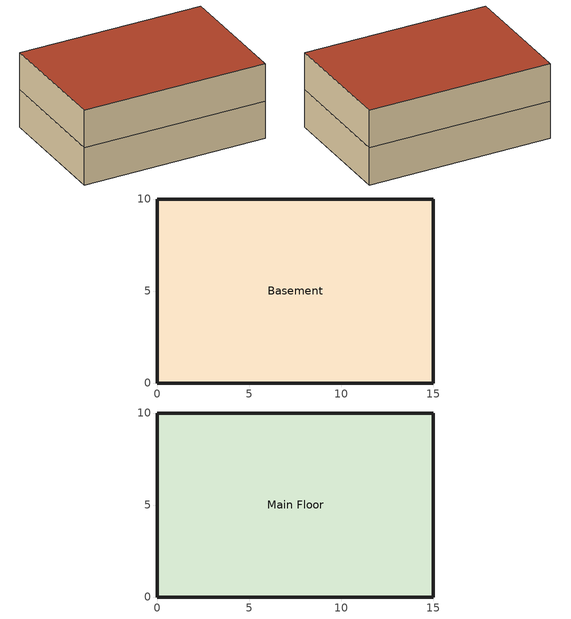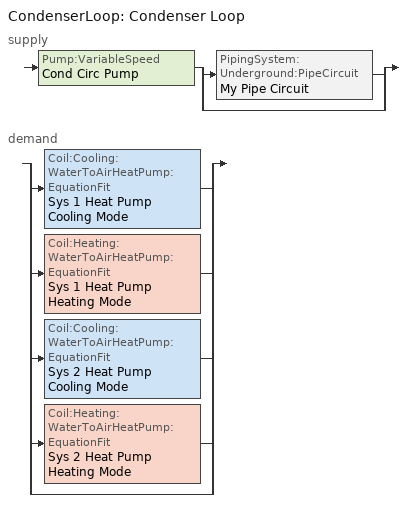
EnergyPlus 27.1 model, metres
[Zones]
Basement
 floor othersideconditionsmodel (Basement Wall/Floor Construction): 0,10 15,10 15,0 0,0 z-3.1
 wall othersideconditionsmodel (Basement Wall/Floor Construction): 0,0 15,0 15,10 0,10 0,0 z-3.1:0
 ceiling to Main Floor (Ceiling Construction): 0,10 0,0 15,0 15,10 z0
Main Floor
 wall outside (Main Floor Wall Construction): 0,0 15,0 15,10 0,10 0,0 z0:3.1
 roof outside (Roof Construction): 0,10 0,0 15,0 15,10 z3.1
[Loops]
CondenserLoop 'Condenser Loop'
 supply: Pump:VariableSpeed 'Cond Circ Pump' > split
  | PipingSystem:Underground:PipeCircuit 'My Pipe Circuit'
  | bypass
 demand: split
  | Coil:Cooling:WaterToAirHeatPump:EquationFit 'Sys 1 Heat Pump Cooling Mode'
  | Coil:Heating:WaterToAirHeatPump:EquationFit 'Sys 1 Heat Pump Heating Mode'
  | Coil:Cooling:WaterToAirHeatPump:EquationFit 'Sys 2 Heat Pump Cooling Mode'
  | Coil:Heating:WaterToAirHeatPump:EquationFit 'Sys 2 Heat Pump Heating Mode'
  | bypass
[Building]
FHX House: North Axis {deg}=0; Terrain=Suburbs; Loads Convergence Tolerance Value {W}=0.05; Temperature Convergence Tolerance Value {deltaC}=0.05; Solar Distribution=FullInteriorAndExterior; Maximum Number of Warmup Days=35; Minimum Number of Warmup Days=6
[Site:Location]
Denver Centennial CO USA WMO=724666: Latitude {deg}=39.57; Longitude {deg}=-104.85; Time Zone {hr}=-7; Elevation {m}=1793
[SizingPeriod:DesignDay] Day of Month=21; Humidity Condition Type=WetBulb; Barometric Pressure {Pa}=81560; Rain Indicator=No; Snow Indicator=No; Daylight Saving Time Indicator=No; Solar Model Indicator=ASHRAEClearSky
Name | Month | Day Type | Maximum Dry-Bulb Temperature {C} | Daily Dry-Bulb Temperature Range {deltaC} | Wetbulb or DewPoint at Maximum Dry-Bulb {C} | Wind Speed {m/s} | Wind Direction {deg} | Sky Clearness
Denver Centennial Ann Htg 99.6% Condns DB | 12 | WinterDesignDay | -18.8 | 0 | -18.8 | 3 | 340 | 0
Denver Centennial Ann Clg 1% Condns DB=>MWB | 7 | SummerDesignDay | 32 | 15.2 | 15.5 | 4.9 | 0 | 1
[Site:GroundTemperature:Undisturbed:KusudaAchenbach]
KATemps: 1.08, 962, 2576, 15.5, 12.8, 17.3
[Construction]
Main Floor Wall Construction: Composite 2x6 Wood Stud R19 #3, Composite 2x6 Wood Stud R19 #2, Composite 2x6 Wood Stud R19 #1
Basement Wall/Floor Construction: Basement Wall/Floor Material
Roof Construction: Roof Layer 1
Ceiling Construction: Ceiling Layer 1
[Material] Thermal Absorptance=0.9
Name | Roughness | Thickness {m} | Conductivity {W/m-K} | Density {kg/m3} | Specific Heat {J/kg-K} | Solar Absorptance | Visible Absorptance
Composite 2x6 Wood Stud R19 #1 | Smooth | 0.019 | 0.137 | 640 | 1006 | 0.7 | 0.7
Composite 2x6 Wood Stud R19 #2 | Smooth | 0.133 | 0.047 | 93.84 | 1006 | 0.7 | 0.7
Composite 2x6 Wood Stud R19 #3 | Smooth | 0.025 | 0.246 | 492.67 | 1006 | 0.7 | 0.7
Basement Wall/Floor Material | MediumRough | 0.1524 | 1.802 | 2243 | 837 | 0.65 | 0.65
Ceiling Layer 1 | Rough | 0.1 | 12.3 | 800 | 1300 | 0.7 | 0.7
[Material:NoMass]
Roof Layer 1: Roughness=Rough; Thermal Resistance {m2-K/W}=3.344; Thermal Absorptance=0.9; Solar Absorptance=0.75; Visible Absorptance=0.75
[DesignSpecification:OutdoorAir]
OA Sizing: Outdoor Air Method=Flow/Person; Outdoor Air Flow per Person {m3/s-person}=0.0125; Outdoor Air Flow per Zone Floor Area {m3/s-m2}=0; Outdoor Air Flow per Zone {m3/s}=0; Outdoor Air Flow Air Changes per Hour {1/hr}=0
[Sizing:Zone] Zone Cooling Design Supply Air Temperature Input Method=SupplyAirTemperature; Zone Cooling Design Supply Air Temperature {C}=13; Zone Heating Design Supply Air Temperature Input Method=SupplyAirTemperature; Zone Heating Design Supply Air Temperature {C}=29; Zone Cooling Design Supply Air Humidity Ratio {kgWater/kgDryAir}=0.0075; Zone Heating Design Supply Air Humidity Ratio {kgWater/kgDryAir}=0.004; Design Specification Outdoor Air Object=OA Sizing; Zone Heating Sizing Factor=0; Zone Cooling Sizing Factor=0; Cooling Design Air Flow Method=DesignDay; Cooling Design Air Flow Rate {m3/s}=0; Heating Design Air Flow Method=DesignDay; Heating Design Air Flow Rate {m3/s}=0; Account for Dedicated Outdoor Air System=No; Dedicated Outdoor Air System Control Strategy=NeutralSupplyAir; Dedicated Outdoor Air Low Setpoint Temperature for Design {C}=Autosize; Dedicated Outdoor Air High Setpoint Temperature for Design {C}=Autosize
Basement; Main Floor
[Sizing:Plant]
Condenser Loop: Loop Type=Condenser; Design Loop Exit Temperature {C}=29.4; Loop Design Temperature Difference {deltaC}=5.6
[ThermostatSetpoint:DualSetpoint] Heating Setpoint Temperature Schedule=Htg-SetP-Sch; Cooling Setpoint Temperature Schedule=Clg-SetP-Sch
Basement Dual SP Control; Main Floor Dual SP Control
[ZoneControl:Thermostat] Control Type Schedule=HVACTemplate-Always 4
Name | Zone or ZoneList | Control 1
Basement Thermostat | Basement | Basement Dual SP Control
Main Floor Thermostat | Main Floor | Main Floor Dual SP Control
[Zone] Ceiling Height {m}=Autocalculate; Volume {m3}=Autocalculate; Floor Area {m2}=Autocalculate; Zone Inside Convection Algorithm=Simple; Zone Outside Convection Algorithm=SimpleCombined; Part of Total Floor Area=Yes
Basement; Main Floor
[SurfaceProperty:OtherSideConditionsModel] Type of Modeling=UndergroundPipingSystemSurface
BasementWallOSCM; BasementFloorOSCM
[PipingSystem:Underground:Domain]
My Piping System: Xmax {m}=12; Ymax {m}=4.5; Zmax {m}=36.84; X-Direction Mesh Density Parameter=2; X-Direction Mesh Type=Uniform; Y-Direction Mesh Density Parameter=2; Y-Direction Mesh Type=Uniform; Z-Direction Mesh Density Parameter=6; Z-Direction Mesh Type=Uniform; Soil Thermal Conductivity {W/m-K}=1.08; Soil Density {kg/m3}=962; Soil Specific Heat {J/kg-K}=2576; Soil Moisture Content Volume Fraction {percent}=30; Soil Moisture Content Volume Fraction at Saturation {percent}=50; Undisturbed Ground Temperature Model Type=Site:GroundTemperature:Undisturbed:KusudaAchenbach; Undisturbed Ground Temperature Model=KATemps; This Domain Includes Basement Surface Interaction=Yes; Width of Basement Floor in Ground Domain {m}=6; Depth of Basement Wall In Ground Domain {m}=2.5; Shift Pipe X Coordinates By Basement Width=Yes; Name of Basement Wall Boundary Condition Model=BasementWallOSCM; Name of Basement Floor Boundary Condition Model=BasementFloorOSCM; Convergence Criterion for the Outer Cartesian Domain Iteration Loop {deltaC}=0.005; Maximum Iterations in the Outer Cartesian Domain Iteration Loop=100; Evapotranspiration Ground Cover Parameter=0.408; Number of Pipe Circuits Entered for this Domain=1; Pipe Circuit 1=My Pipe Circuit
[PipingSystem:Underground:PipeCircuit]
My Pipe Circuit: Pipe Thermal Conductivity {W/m-K}=0.3895; Pipe Density {kg/m3}=641; Pipe Specific Heat {J/kg-K}=2405; Pipe Inner Diameter {m}=0.016; Pipe Outer Diameter {m}=0.02667; Design Flow Rate {m3/s}=0.004; Convergence Criterion for the Inner Radial Iteration Loop {deltaC}=0.001; Maximum Iterations in the Inner Radial Iteration Loop=100; Number of Soil Nodes in the Inner Radial Near Pipe Mesh Region=2; Radial Thickness of Inner Radial Near Pipe Mesh Region=0.03; Number of Pipe Segments Entered for this Pipe Circuit=6; Pipe Segment 1=Segment 1; Pipe Segment 2=Segment 2; Pipe Segment 3=Segment 3; Pipe Segment 4=Segment 4; Pipe Segment 5=Segment 5; Pipe Segment 6=Segment 6
[PipingSystem:Underground:PipeSegment]
Name | X Position {m} | Y Position {m} | Flow Direction
Segment 1 | 0.67 | 2.2 | IncreasingZ
Segment 2 | 0.95 | 2.2 | IncreasingZ
Segment 3 | 1.23 | 2.2 | IncreasingZ
Segment 4 | 1.4 | 1.94 | DecreasingZ
Segment 5 | 1.4 | 1.66 | DecreasingZ
Segment 6 | 1.4 | 1.39 | DecreasingZ
[Zone equipment]
Main Floor: Zone2WTAHP
Basement: Zone1WTAHP
[ZoneHVAC:WaterToAirHeatPump] Availability Schedule=FanAndCoilAvailSched; Cooling Supply Air Flow Rate {m3/s}=Autosize; Heating Supply Air Flow Rate {m3/s}=Autosize; Cooling Outdoor Air Flow Rate {m3/s}=0; Heating Outdoor Air Flow Rate {m3/s}=0; Maximum Supply Air Temperature from Supplemental Heater {C}=60; Maximum Outdoor Dry-Bulb Temperature for Supplemental Heater Operation {C}=20; Fan Placement=BlowThrough; Supply Air Fan Operating Mode Schedule=CyclingFanSch
Name | Supply Air Fan | Heating Coil | Cooling Coil | Supplemental Heating Coil
Zone2WTAHP | Zone 2 Fan | Sys 2 Heat Pump Heating Mode | Sys 2 Heat Pump Cooling Mode | Heat Pump DX Supp Heating Coil 2
Zone1WTAHP | Zone 1 Fan | Sys 1 Heat Pump Heating Mode | Sys 1 Heat Pump Cooling Mode | Heat Pump DX Supp Heating Coil 1
[Coil:Cooling:WaterToAirHeatPump:EquationFit] Rated Air Flow Rate {m3/s}=Autosize; Rated Water Flow Rate {m3/s}=Autosize; Gross Rated Total Cooling Capacity {W}=Autosize; Gross Rated Sensible Cooling Capacity {W}=Autosize; Gross Rated Cooling COP {W/W}=5.12; Rated Entering Water Temperature {C}=30; Rated Entering Air Dry-Bulb Temperature {C}=27; Rated Entering Air Wet-Bulb Temperature {C}=19; Total Cooling Capacity Curve=TotCoolCapCurve; Sensible Cooling Capacity Curve=CoolSensCapCurve; Cooling Power Consumption Curve=CoolPowCurve; Part Load Fraction Correlation Curve=HPACCOOLPLFFPLR; Nominal Time for Condensate Removal to Begin {s}=0; Ratio of Initial Moisture Evaporation Rate and Steady State Latent Capacity=0; Maximum Cycling Rate {cycles/hr}=2.5; Latent Capacity Time Constant {s}=60; Fan Delay Time {s}=60
Sys 2 Heat Pump Cooling Mode; Sys 1 Heat Pump Cooling Mode
[Coil:Heating:WaterToAirHeatPump:EquationFit] Rated Air Flow Rate {m3/s}=Autosize; Rated Water Flow Rate {m3/s}=Autosize; Gross Rated Heating Capacity {W}=Autosize; Gross Rated Heating COP {W/W}=4.75; Rated Entering Water Temperature {C}=20; Rated Entering Air Dry-Bulb Temperature {C}=20; Ratio of Rated Heating Capacity to Rated Cooling Capacity=1; Heating Capacity Curve=HeatCapCurve; Heating Power Consumption Curve=HeatPowCurve; Part Load Fraction Correlation Curve=HPACHEATPLFFPLR
Sys 2 Heat Pump Heating Mode; Sys 1 Heat Pump Heating Mode
[Fan:OnOff] Availability Schedule=FanAndCoilAvailSched; Fan Total Efficiency=0.7; Pressure Rise {Pa}=300; Maximum Flow Rate {m3/s}=Autosize; Motor Efficiency=0.9; Motor In Airstream Fraction=1
Zone 2 Fan; Zone 1 Fan
[Coil:Heating:Fuel] Availability Schedule=FanAndCoilAvailSched; Fuel Type=NaturalGas; Burner Efficiency=0.8; Nominal Capacity {W}=32000
Heat Pump DX Supp Heating Coil 2; Heat Pump DX Supp Heating Coil 1
[CondenserLoop]
Condenser Loop: Fluid Type=UserDefinedFluidType; User Defined Fluid Type=PropyleneGlycol70Percent; Condenser Equipment Operation Scheme=Loop Operation; Maximum Loop Temperature {C}=80; Minimum Loop Temperature {C}=-30; Maximum Loop Flow Rate {m3/s}=0.004; Minimum Loop Flow Rate {m3/s}=0; Condenser Loop Volume {m3}=Autocalculate; Load Distribution Scheme=SequentialLoad; Loop Circulation Time {minutes}=20
[SetpointManager:Scheduled]
Main Loop Setpoint Manager: Control Variable=Temperature; Schedule=Main Loop Temp Sch; Setpoint Node or NodeList=Main Loop Setpoint Node List
[CondenserEquipmentOperationSchemes]
Loop Operation: Control Scheme 1=Year Round Operation; Control Scheme 1 Schedule=AlwaysOnSchedule
[PlantEquipmentOperation:Uncontrolled]
Year Round Operation: Equipment List=HX Equipment
[CondenserEquipmentList]
HX Equipment: My Pipe Circuit
[Pump:VariableSpeed]
Cond Circ Pump: Design Maximum Flow Rate {m3/s}=0.004; Design Pump Head {Pa}=5000; Design Power Consumption {W}=25; Motor Efficiency=0.87; Fraction of Motor Inefficiencies to Fluid Stream=0; Coefficient 1 of the Part Load Performance Curve=0; Coefficient 2 of the Part Load Performance Curve=1; Coefficient 3 of the Part Load Performance Curve=0; Coefficient 4 of the Part Load Performance Curve=0; Design Minimum Flow Rate {m3/s}=0; Pump Control Type=Intermittent
[Schedule:Compact]
Htg-SetP-Sch: Through: 12/31, For: AllDays, Until: 24:00, 21.5
Clg-SetP-Sch: Through: 12/31, For: AllDays, Until: 24:00, 25.5
HVACTemplate-Always 4: Through: 12/31, For: AllDays, Until: 24:00, 4
AlwaysOnSchedule: THROUGH: 12/31, FOR: AllDays, UNTIL: 24:00, 1
CyclingFanSch: Through: 12/31, For: AllDays, Until: 24:00, 0
FanAndCoilAvailSched: Through: 12/31, For: AllDays, Until: 24:00, 1
Main Loop Temp Sch: Through: 12/31, For: AllDays, Until: 24:00, 30
[Curve:QuadLinear] Coefficient5 z=0; Minimum Value of w=-100; Maximum Value of w=100; Minimum Value of x=-100; Maximum Value of x=100; Minimum Value of y=0; Maximum Value of y=100; Minimum Value of z=0; Maximum Value of z=100; Minimum Curve Output=0; Maximum Curve Output=38
Name | Coefficient1 Constant | Coefficient2 w | Coefficient3 x | Coefficient4 y
TotCoolCapCurve | -9.32564 | 11.0881 | -1.75195 | 0.76082
CoolPowCurve | -3.25323 | -0.990977 | 4.03829 | 0.952179
HeatCapCurve | -1.30782 | -2.37468 | 4.00919 | 0.615581
HeatPowCurve | -2.17352 | 0.830808 | 1.56828 | 0.68971
[Curve:QuintLinear]
CoolSensCapCurve: Coefficient1 Constant=-5.26563; Coefficient2 v=17.3118; Coefficient3 w=-11.4497; Coefficient4 x=-0.944805; Coefficient5 y=0.739607; Coefficient6 z=0; Minimum Value of v=-100; Maximum Value of v=100; Minimum Value of w=-100; Maximum Value of w=100; Minimum Value of x=-100; Maximum Value of x=100; Minimum Value of y=0; Maximum Value of y=100; Minimum Value of z=0; Maximum Value of z=100; Minimum Curve Output=0; Maximum Curve Output=38
[Curve:Quadratic] Coefficient1 Constant=0.75; Coefficient2 x=0.25; Coefficient3 x**2=0; Minimum Value of x=0; Maximum Value of x=1
HPACCOOLPLFFPLR; HPACHEATPLFFPLR
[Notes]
PipingSystem_Underground_FHX.idf
Basic File Description:
This input file exemplifies the use of the PipingSystem:Underground
collection of objects to perform the simulation of foundation heat
Highlights: Simulate a foundation heat exchanger in close proximity to a basement
Simulation Location/Run:
Location: Denver, CO
Design Days SummerDesignDay and WinterDesignDay
Run Period: Annual simulation
Run Control: Zone, Sys, Plant sizing; Run sizing periods, don't run annual simulation
Building: Idealized approximation of simple residential building with basement
Floor Area: 150 m2 per floor
Number of Stories: 2, one below ground
Zone Description Details:
Internal gains description: None, disabled as the feature of this input file
is the foundation heat exchanger operation, not zone simulation.
Interzone Surfaces: The surface separating the main floor from the basement
is an unentered interzone surface.
Internal Mass: None
People: None
Lights: None
Windows: None
Detached Shading: None
Daylight: None
Natural Ventilation: None
Compact Schedules (preferred): Yes
Solar Distribution: FullInteriorAndExterior
HVAC: Water source heat pump for each floor
Purchased Air: No
Zonal Equipment: ZoneHVAC:WaterToAirHeatPump
Central Air Handling Equipment: No
System Equipment Autosize: Yes
Purchased Cooling: No
Purchased Heating: No
Coils: Water-to-air heating and cooling coils
Pumps: Variable speed
Results: Standard hourly variables for zone, fluid, and heat exchanger conditions
Standard Reports: No
Timestep or Hourly Variables: Hourly
Time bins Report: No
HTML Report: Yes
Environmental Emissions: No
Utility Tariffs: No
